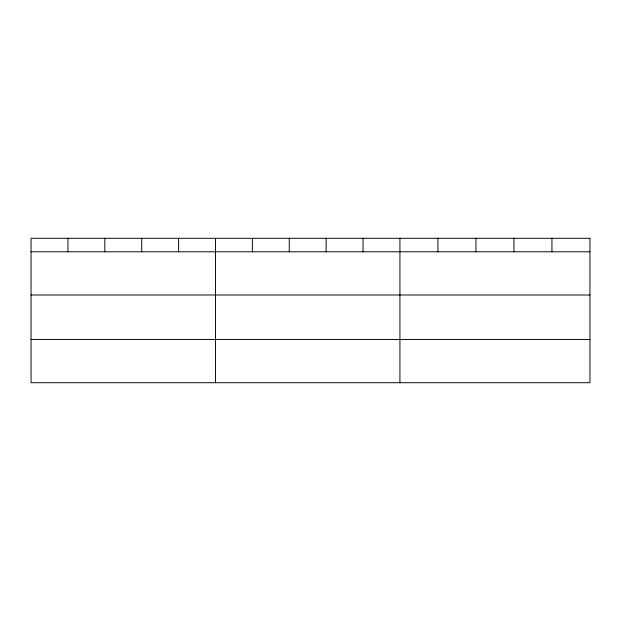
<?xml version="1.0" encoding="UTF-8"?>
<svg xmlns="http://www.w3.org/2000/svg" width="621" height="621" viewBox="0 0 621 621"><rect width="100%" height="100%" fill="white"/><g stroke="black" fill="none" stroke-linecap="round" stroke-linejoin="round"><path stroke-width="0.93" d="M31.05 251.784L589.95 251.784M31.05 294.991L589.95 294.991M31.05 339.508L589.95 339.508M551.945 238.285L551.945 251.784M513.94 238.285L513.94 251.784M475.934 238.285L475.934 251.784M437.929 238.285L437.929 251.784M399.924 238.285L399.924 382.715M363.037 238.285L363.037 251.784M326.149 238.285L326.149 251.784M289.262 238.285L289.262 251.784M252.374 238.285L252.374 251.784M215.487 238.285L215.487 382.715M178.6 238.285L178.6 251.784M141.712 238.285L141.712 251.784M104.825 238.285L104.825 251.784M67.937 238.285L67.937 251.784M589.95 238.285L31.05 238.285L31.05 382.715L589.95 382.715L589.95 238.285"/></g></svg>
